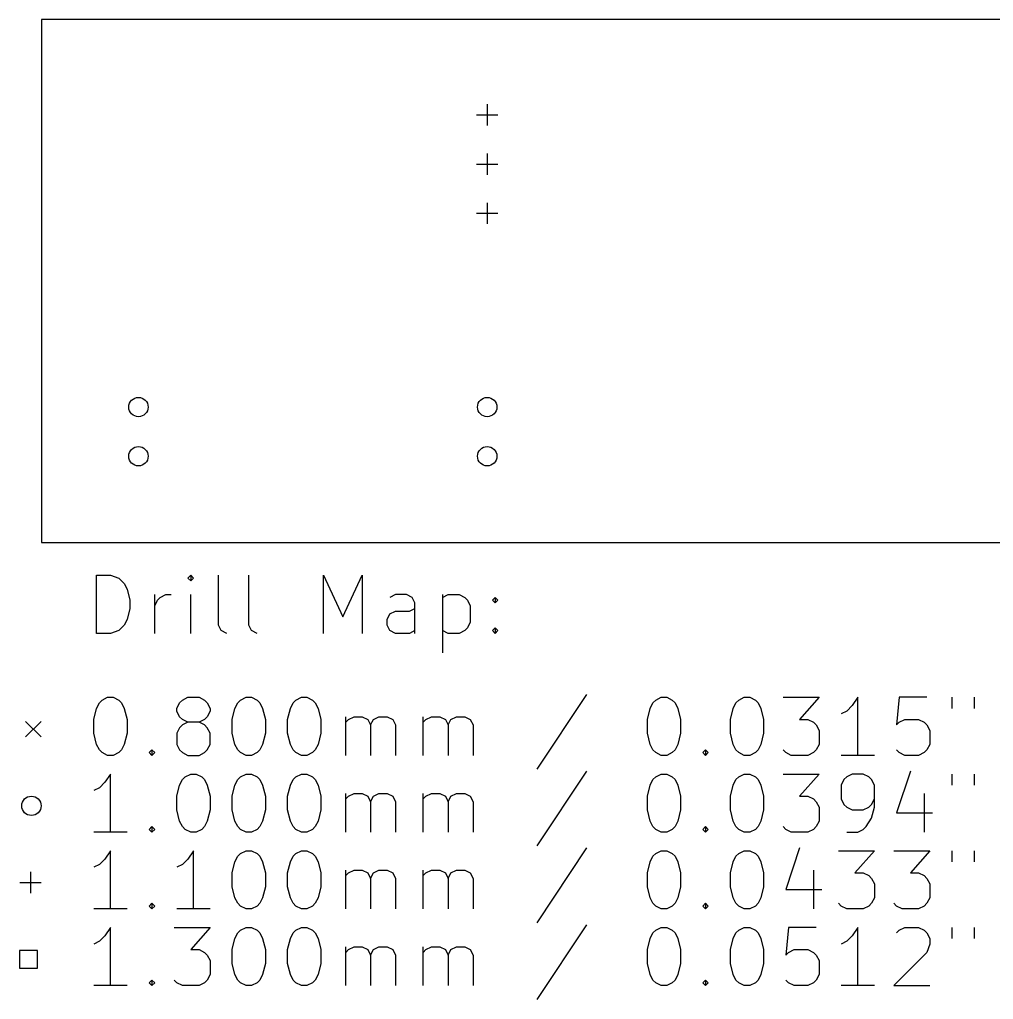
# Model space of a CAD drawing. Extents: x 3.7 to 7.64, y -6.14 to -4.13.
# Drawn here: x 3.695 to 5.674, y -6.125 to -4.134 of the extents above; entities that cross this region are included whole.
import ezdxf

# ---------------------------------------------------------------- set-up
doc = ezdxf.new("R2010")
doc.units = 0
doc.header["$MEASUREMENT"] = 0
doc.layers.add('BLACK', color=7, linetype='CONTINUOUS')

msp = doc.modelspace()

# ---------------------------------------------------------------- linework, layer by layer
at = {"layer": 'BLACK', "linetype": 'CONTINUOUS'}
for p, q in [((7.6378, -4.13386), (3.74016, -4.13386)), ((3.74016, -4.13386), (3.74016, -5.19685)), ((4.64567, -4.30591), (4.64567, -4.34921)), ((4.62402, -4.32756), (4.66732, -4.32756)), ((4.64567, -4.40591), (4.64567, -4.44921)), ((4.62402, -4.42756), (4.66732, -4.42756)), ((4.64567, -4.50591), (4.64567, -4.54921)), ((4.62402, -4.52756), (4.66732, -4.52756)), ((3.74016, -5.19685), (7.6378, -5.19685)), ((3.85194, -5.38119), (3.85194, -5.26308)), ((3.85194, -5.26308), (3.88006, -5.26308)), ((3.88006, -5.26308), (3.89693, -5.2687)), ((3.89693, -5.2687), (3.90818, -5.27995)), ((4.04317, -5.26308), (4.03754, -5.2687)), ((4.03754, -5.2687), (4.04317, -5.27433)), ((4.04879, -5.2687), (4.04317, -5.26308)), ((4.04317, -5.26308), (4.04317, -5.27433)), ((4.04317, -5.27433), (4.04879, -5.2687)), ((4.09941, -5.36431), (4.09941, -5.26308)), ((4.16128, -5.36431), (4.16128, -5.26308)), ((4.31313, -5.38119), (4.31313, -5.26308)), ((4.31313, -5.26308), (4.3525, -5.34744)), ((4.3525, -5.34744), (4.39187, -5.26308)), ((4.39187, -5.26308), (4.39187, -5.38119)), ((3.90818, -5.27995), (3.91381, -5.2912)), ((3.91381, -5.2912), (3.91943, -5.3137)), ((3.91943, -5.3137), (3.91943, -5.33057)), ((3.97005, -5.38119), (3.97005, -5.30245)), ((3.97005, -5.32494), (3.97567, -5.3137)), ((3.97567, -5.3137), (3.9813, -5.30807)), ((3.9813, -5.30807), (3.99255, -5.30245)), ((3.99255, -5.30245), (4.0038, -5.30245)), ((4.04317, -5.38119), (4.04317, -5.30245)), ((4.45936, -5.30245), (4.44812, -5.30807)), ((4.48186, -5.30245), (4.45936, -5.30245)), ((4.49311, -5.30807), (4.48186, -5.30245)), ((4.49873, -5.31932), (4.49311, -5.30807)), ((4.55498, -5.30245), (4.55498, -5.42056)), ((4.55498, -5.30807), (4.56623, -5.30245)), ((4.56623, -5.30245), (4.58872, -5.30245)), ((4.58872, -5.30245), (4.59997, -5.30807)), ((4.59997, -5.30807), (4.6056, -5.3137)), ((4.6056, -5.3137), (4.61122, -5.32494)), ((4.65621, -5.3137), (4.66184, -5.30807)), ((4.66184, -5.31932), (4.65621, -5.3137)), ((4.66184, -5.30807), (4.66746, -5.3137)), ((4.66184, -5.30807), (4.66184, -5.31932)), ((4.66746, -5.3137), (4.66184, -5.31932)), ((3.91943, -5.33057), (3.91381, -5.35307)), ((4.44812, -5.34182), (4.45936, -5.33619)), ((4.45936, -5.33619), (4.48749, -5.33619)), ((4.48749, -5.33619), (4.49873, -5.33057)), ((4.49873, -5.38119), (4.49873, -5.31932)), ((4.61122, -5.32494), (4.61122, -5.35869)), ((3.91381, -5.35307), (3.90818, -5.36431)), ((4.44249, -5.35307), (4.44812, -5.34182)), ((4.44249, -5.36431), (4.44249, -5.35307)), ((3.89693, -5.37556), (3.88006, -5.38119)), ((3.90818, -5.36431), (3.89693, -5.37556)), ((4.10503, -5.37556), (4.09941, -5.36431)), ((4.11628, -5.38119), (4.10503, -5.37556)), ((4.1669, -5.37556), (4.16128, -5.36431)), ((4.17815, -5.38119), (4.1669, -5.37556)), ((4.44812, -5.37556), (4.44249, -5.36431)), ((4.45936, -5.38119), (4.44812, -5.37556)), ((4.49873, -5.37556), (4.48749, -5.38119)), ((4.56623, -5.38119), (4.55498, -5.37556)), ((4.59997, -5.37556), (4.58872, -5.38119)), ((4.6056, -5.36994), (4.59997, -5.37556)), ((4.61122, -5.35869), (4.6056, -5.36994)), ((4.65621, -5.37556), (4.66184, -5.36994)), ((4.66184, -5.38119), (4.65621, -5.37556)), ((4.66184, -5.36994), (4.66746, -5.37556)), ((4.66184, -5.36994), (4.66184, -5.38119)), ((4.66746, -5.37556), (4.66184, -5.38119)), ((3.88006, -5.38119), (3.85194, -5.38119)), ((4.48749, -5.38119), (4.45936, -5.38119)), ((4.58872, -5.38119), (4.56623, -5.38119)), ((3.86319, -5.51673), (3.87444, -5.51111)), ((3.87444, -5.51111), (3.88569, -5.51111)), ((3.88569, -5.51111), (3.89693, -5.51673)), ((4.02629, -5.51673), (4.03754, -5.51111)), ((4.03754, -5.51111), (4.06004, -5.51111)), ((4.06004, -5.51111), (4.07129, -5.51673)), ((4.1444, -5.51673), (4.15565, -5.51111)), ((4.15565, -5.51111), (4.1669, -5.51111)), ((4.1669, -5.51111), (4.17815, -5.51673)), ((4.25689, -5.51673), (4.26814, -5.51111)), ((4.26814, -5.51111), (4.27939, -5.51111)), ((4.27939, -5.51111), (4.29064, -5.51673)), ((4.84744, -5.50548), (4.7462, -5.65734)), ((4.98805, -5.51673), (4.9993, -5.51111)), ((4.9993, -5.51111), (5.01055, -5.51111)), ((5.01055, -5.51111), (5.02179, -5.51673)), ((5.15678, -5.51673), (5.16803, -5.51111)), ((5.16803, -5.51111), (5.17927, -5.51111)), ((5.17927, -5.51111), (5.19052, -5.51673)), ((5.24677, -5.51111), (5.31988, -5.51111)), ((5.31988, -5.51111), (5.28051, -5.5561)), ((5.39862, -5.51111), (5.38737, -5.52798)), ((5.39862, -5.62922), (5.39862, -5.51111)), ((5.48299, -5.51111), (5.47736, -5.56735)), ((5.53923, -5.51111), (5.48299, -5.51111)), ((5.58985, -5.51111), (5.58985, -5.53361)), ((5.63484, -5.51111), (5.63484, -5.53361)), ((3.84632, -5.5561), (3.85194, -5.53361)), ((3.85194, -5.53361), (3.85756, -5.52236)), ((3.85756, -5.52236), (3.86319, -5.51673)), ((3.89693, -5.51673), (3.90256, -5.52236)), ((3.90256, -5.52236), (3.90818, -5.53361)), ((3.90818, -5.53361), (3.91381, -5.5561)), ((4.01504, -5.53361), (4.02067, -5.52236)), ((4.01504, -5.53923), (4.01504, -5.53361)), ((4.02067, -5.52236), (4.02629, -5.51673)), ((4.07129, -5.51673), (4.07691, -5.52236)), ((4.07691, -5.52236), (4.08254, -5.53361)), ((4.08254, -5.53361), (4.08254, -5.53923)), ((4.12753, -5.5561), (4.13316, -5.53361)), ((4.13316, -5.53361), (4.13878, -5.52236)), ((4.13878, -5.52236), (4.1444, -5.51673)), ((4.17815, -5.51673), (4.18377, -5.52236)), ((4.18377, -5.52236), (4.1894, -5.53361)), ((4.1894, -5.53361), (4.19502, -5.5561)), ((4.24002, -5.5561), (4.24564, -5.53361)), ((4.24564, -5.53361), (4.25127, -5.52236)), ((4.25127, -5.52236), (4.25689, -5.51673)), ((4.29064, -5.51673), (4.29626, -5.52236)), ((4.29626, -5.52236), (4.30188, -5.53361)), ((4.30188, -5.53361), (4.30751, -5.5561)), ((4.97118, -5.5561), (4.9768, -5.53361)), ((4.9768, -5.53361), (4.98242, -5.52236)), ((4.98242, -5.52236), (4.98805, -5.51673)), ((5.02179, -5.51673), (5.02742, -5.52236)), ((5.02742, -5.52236), (5.03304, -5.53361)), ((5.03304, -5.53361), (5.03867, -5.5561)), ((5.1399, -5.5561), (5.14553, -5.53361)), ((5.14553, -5.53361), (5.15115, -5.52236)), ((5.15115, -5.52236), (5.15678, -5.51673)), ((5.19052, -5.51673), (5.19615, -5.52236)), ((5.19615, -5.52236), (5.20177, -5.53361)), ((5.20177, -5.53361), (5.2074, -5.5561)), ((5.38737, -5.52798), (5.37612, -5.53923)), ((4.02067, -5.55048), (4.01504, -5.53923)), ((4.02629, -5.5561), (4.02067, -5.55048)), ((4.07691, -5.55048), (4.07129, -5.5561)), ((4.08254, -5.53923), (4.07691, -5.55048)), ((4.35813, -5.62922), (4.35813, -5.55048)), ((4.36375, -5.5561), (4.375, -5.55048)), ((4.375, -5.55048), (4.39187, -5.55048)), ((4.39187, -5.55048), (4.40312, -5.5561)), ((4.41437, -5.5561), (4.42562, -5.55048)), ((4.42562, -5.55048), (4.44249, -5.55048)), ((4.44249, -5.55048), (4.45374, -5.5561)), ((4.51561, -5.62922), (4.51561, -5.55048)), ((4.52123, -5.5561), (4.53248, -5.55048)), ((4.53248, -5.55048), (4.54935, -5.55048)), ((4.54935, -5.55048), (4.5606, -5.5561)), ((4.57185, -5.5561), (4.5831, -5.55048)), ((4.5831, -5.55048), (4.59997, -5.55048)), ((4.59997, -5.55048), (4.61122, -5.5561)), ((5.37612, -5.53923), (5.36488, -5.54485)), ((3.70768, -5.56004), (3.73917, -5.59154)), ((3.73917, -5.56004), (3.70768, -5.59154)), ((3.84632, -5.58422), (3.84632, -5.5561)), ((3.91381, -5.5561), (3.91381, -5.58422)), ((4.02067, -5.57298), (4.01504, -5.58422)), ((4.02629, -5.56735), (4.02067, -5.57298)), ((4.03754, -5.56173), (4.02629, -5.5561)), ((4.03754, -5.56173), (4.02629, -5.56735)), ((4.06004, -5.56173), (4.03754, -5.56173)), ((4.07129, -5.5561), (4.06004, -5.56173)), ((4.07129, -5.56735), (4.06004, -5.56173)), ((4.07691, -5.57298), (4.07129, -5.56735)), ((4.08254, -5.58422), (4.07691, -5.57298)), ((4.12753, -5.58422), (4.12753, -5.5561)), ((4.19502, -5.5561), (4.19502, -5.58422)), ((4.24002, -5.58422), (4.24002, -5.5561)), ((4.30751, -5.5561), (4.30751, -5.58422)), ((4.35813, -5.56173), (4.36375, -5.5561)), ((4.40312, -5.5561), (4.40875, -5.56735)), ((4.40875, -5.56735), (4.41437, -5.5561)), ((4.40875, -5.56735), (4.40875, -5.62922)), ((4.45374, -5.5561), (4.45936, -5.56735)), ((4.45936, -5.56735), (4.45936, -5.62922)), ((4.51561, -5.56173), (4.52123, -5.5561)), ((4.5606, -5.5561), (4.56623, -5.56735)), ((4.56623, -5.56735), (4.57185, -5.5561)), ((4.56623, -5.56735), (4.56623, -5.62922)), ((4.61122, -5.5561), (4.61684, -5.56735)), ((4.61684, -5.56735), (4.61684, -5.62922)), ((4.97118, -5.58422), (4.97118, -5.5561)), ((5.03867, -5.5561), (5.03867, -5.58422)), ((5.1399, -5.58422), (5.1399, -5.5561)), ((5.2074, -5.5561), (5.2074, -5.58422)), ((5.28051, -5.5561), (5.29738, -5.5561)), ((5.29738, -5.5561), (5.30863, -5.56173)), ((5.30863, -5.56173), (5.31426, -5.56735)), ((5.31426, -5.56735), (5.31988, -5.5786)), ((5.47736, -5.56735), (5.48299, -5.56173)), ((5.48299, -5.56173), (5.49424, -5.5561)), ((5.49424, -5.5561), (5.52236, -5.5561)), ((5.52236, -5.5561), (5.53361, -5.56173)), ((5.53361, -5.56173), (5.53923, -5.56735)), ((5.53923, -5.56735), (5.54485, -5.5786)), ((3.85194, -5.60672), (3.84632, -5.58422)), ((3.91381, -5.58422), (3.90818, -5.60672)), ((4.01504, -5.58422), (4.01504, -5.60672)), ((4.08254, -5.60672), (4.08254, -5.58422)), ((4.13316, -5.60672), (4.12753, -5.58422)), ((4.19502, -5.58422), (4.1894, -5.60672)), ((4.24564, -5.60672), (4.24002, -5.58422)), ((4.30751, -5.58422), (4.30188, -5.60672)), ((4.9768, -5.60672), (4.97118, -5.58422)), ((5.03867, -5.58422), (5.03304, -5.60672)), ((5.14553, -5.60672), (5.1399, -5.58422)), ((5.2074, -5.58422), (5.20177, -5.60672)), ((5.31988, -5.5786), (5.31988, -5.60672)), ((5.54485, -5.5786), (5.54485, -5.60672)), ((3.85756, -5.61797), (3.85194, -5.60672)), ((3.90818, -5.60672), (3.90256, -5.61797)), ((4.01504, -5.60672), (4.02067, -5.61797)), ((4.07691, -5.61797), (4.08254, -5.60672)), ((4.13878, -5.61797), (4.13316, -5.60672)), ((4.1894, -5.60672), (4.18377, -5.61797)), ((4.25127, -5.61797), (4.24564, -5.60672)), ((4.30188, -5.60672), (4.29626, -5.61797)), ((4.98242, -5.61797), (4.9768, -5.60672)), ((5.03304, -5.60672), (5.02742, -5.61797)), ((5.15115, -5.61797), (5.14553, -5.60672)), ((5.20177, -5.60672), (5.19615, -5.61797)), ((5.31988, -5.60672), (5.31426, -5.61797)), ((5.54485, -5.60672), (5.53923, -5.61797)), ((3.86319, -5.62359), (3.85756, -5.61797)), ((3.87444, -5.62922), (3.86319, -5.62359)), ((3.88569, -5.62922), (3.87444, -5.62922)), ((3.89693, -5.62359), (3.88569, -5.62922)), ((3.90256, -5.61797), (3.89693, -5.62359)), ((3.9588, -5.62359), (3.96443, -5.61797)), ((3.96443, -5.62922), (3.9588, -5.62359)), ((3.96443, -5.61797), (3.97005, -5.62359)), ((3.96443, -5.61797), (3.96443, -5.62922)), ((3.97005, -5.62359), (3.96443, -5.62922)), ((4.02067, -5.61797), (4.02629, -5.62359)), ((4.02629, -5.62359), (4.03754, -5.62922)), ((4.03754, -5.62922), (4.06004, -5.62922)), ((4.06004, -5.62922), (4.07129, -5.62359)), ((4.07129, -5.62359), (4.07691, -5.61797)), ((4.1444, -5.62359), (4.13878, -5.61797)), ((4.15565, -5.62922), (4.1444, -5.62359)), ((4.1669, -5.62922), (4.15565, -5.62922)), ((4.17815, -5.62359), (4.1669, -5.62922)), ((4.18377, -5.61797), (4.17815, -5.62359)), ((4.25689, -5.62359), (4.25127, -5.61797)), ((4.26814, -5.62922), (4.25689, -5.62359)), ((4.27939, -5.62922), (4.26814, -5.62922)), ((4.29064, -5.62359), (4.27939, -5.62922)), ((4.29626, -5.61797), (4.29064, -5.62359)), ((4.98805, -5.62359), (4.98242, -5.61797)), ((4.9993, -5.62922), (4.98805, -5.62359)), ((5.01055, -5.62922), (4.9993, -5.62922)), ((5.02179, -5.62359), (5.01055, -5.62922)), ((5.02742, -5.61797), (5.02179, -5.62359)), ((5.08366, -5.62359), (5.08929, -5.61797)), ((5.08929, -5.62922), (5.08366, -5.62359)), ((5.08929, -5.61797), (5.09491, -5.62359)), ((5.08929, -5.61797), (5.08929, -5.62922)), ((5.09491, -5.62359), (5.08929, -5.62922)), ((5.15678, -5.62359), (5.15115, -5.61797)), ((5.16803, -5.62922), (5.15678, -5.62359)), ((5.17927, -5.62922), (5.16803, -5.62922)), ((5.19052, -5.62359), (5.17927, -5.62922)), ((5.19615, -5.61797), (5.19052, -5.62359)), ((5.25239, -5.62359), (5.24677, -5.61797)), ((5.26364, -5.62922), (5.25239, -5.62359)), ((5.29738, -5.62922), (5.26364, -5.62922)), ((5.30863, -5.62359), (5.29738, -5.62922)), ((5.31426, -5.61797), (5.30863, -5.62359)), ((5.43237, -5.62922), (5.36488, -5.62922)), ((5.48299, -5.62359), (5.47736, -5.61797)), ((5.49424, -5.62922), (5.48299, -5.62359)), ((5.52236, -5.62922), (5.49424, -5.62922)), ((5.53361, -5.62359), (5.52236, -5.62922)), ((5.53923, -5.61797), (5.53361, -5.62359)), ((3.88006, -5.66701), (3.86881, -5.68389)), ((3.88006, -5.78512), (3.88006, -5.66701)), ((4.02629, -5.67826), (4.03192, -5.67264)), ((4.03192, -5.67264), (4.04317, -5.66701)), ((4.04317, -5.66701), (4.05441, -5.66701)), ((4.05441, -5.66701), (4.06566, -5.67264)), ((4.06566, -5.67264), (4.07129, -5.67826)), ((4.13878, -5.67826), (4.1444, -5.67264)), ((4.1444, -5.67264), (4.15565, -5.66701)), ((4.15565, -5.66701), (4.1669, -5.66701)), ((4.1669, -5.66701), (4.17815, -5.67264)), ((4.17815, -5.67264), (4.18377, -5.67826)), ((4.25127, -5.67826), (4.25689, -5.67264)), ((4.25689, -5.67264), (4.26814, -5.66701)), ((4.26814, -5.66701), (4.27939, -5.66701)), ((4.27939, -5.66701), (4.29064, -5.67264)), ((4.29064, -5.67264), (4.29626, -5.67826)), ((4.84744, -5.66139), (4.7462, -5.81325)), ((4.98242, -5.67826), (4.98805, -5.67264)), ((4.98805, -5.67264), (4.9993, -5.66701)), ((4.9993, -5.66701), (5.01055, -5.66701)), ((5.01055, -5.66701), (5.02179, -5.67264)), ((5.02179, -5.67264), (5.02742, -5.67826)), ((5.15115, -5.67826), (5.15678, -5.67264)), ((5.15678, -5.67264), (5.16803, -5.66701)), ((5.16803, -5.66701), (5.17927, -5.66701)), ((5.17927, -5.66701), (5.19052, -5.67264)), ((5.19052, -5.67264), (5.19615, -5.67826)), ((5.24677, -5.66701), (5.31988, -5.66701)), ((5.31988, -5.66701), (5.28051, -5.71201)), ((5.37612, -5.67264), (5.3705, -5.67826)), ((5.38737, -5.66701), (5.37612, -5.67264)), ((5.40987, -5.66701), (5.38737, -5.66701)), ((5.42112, -5.67264), (5.40987, -5.66701)), ((5.42674, -5.67826), (5.42112, -5.67264)), ((5.50548, -5.66139), (5.47736, -5.74575)), ((5.58985, -5.66701), (5.58985, -5.68951)), ((5.63484, -5.66701), (5.63484, -5.68951)), ((3.86881, -5.68389), (3.85756, -5.69513)), ((4.01504, -5.71201), (4.02067, -5.68951)), ((4.02067, -5.68951), (4.02629, -5.67826)), ((4.07129, -5.67826), (4.07691, -5.68951)), ((4.07691, -5.68951), (4.08254, -5.71201)), ((4.12753, -5.71201), (4.13316, -5.68951)), ((4.13316, -5.68951), (4.13878, -5.67826)), ((4.18377, -5.67826), (4.1894, -5.68951)), ((4.1894, -5.68951), (4.19502, -5.71201)), ((4.24002, -5.71201), (4.24564, -5.68951)), ((4.24564, -5.68951), (4.25127, -5.67826)), ((4.29626, -5.67826), (4.30188, -5.68951)), ((4.30188, -5.68951), (4.30751, -5.71201)), ((4.97118, -5.71201), (4.9768, -5.68951)), ((4.9768, -5.68951), (4.98242, -5.67826)), ((5.02742, -5.67826), (5.03304, -5.68951)), ((5.03304, -5.68951), (5.03867, -5.71201)), ((5.1399, -5.71201), (5.14553, -5.68951)), ((5.14553, -5.68951), (5.15115, -5.67826)), ((5.19615, -5.67826), (5.20177, -5.68951)), ((5.20177, -5.68951), (5.2074, -5.71201)), ((5.3705, -5.67826), (5.36488, -5.68951)), ((5.36488, -5.68951), (5.36488, -5.71763)), ((5.43237, -5.68951), (5.42674, -5.67826)), ((5.43237, -5.73451), (5.43237, -5.68951)), ((3.85756, -5.69513), (3.84632, -5.70076)), ((4.01504, -5.74013), (4.01504, -5.71201)), ((4.08254, -5.71201), (4.08254, -5.74013)), ((4.12753, -5.74013), (4.12753, -5.71201)), ((4.19502, -5.71201), (4.19502, -5.74013)), ((4.24002, -5.74013), (4.24002, -5.71201)), ((4.30751, -5.71201), (4.30751, -5.74013)), ((4.35813, -5.78512), (4.35813, -5.70638)), ((4.35813, -5.71763), (4.36375, -5.71201)), ((4.36375, -5.71201), (4.375, -5.70638)), ((4.375, -5.70638), (4.39187, -5.70638)), ((4.39187, -5.70638), (4.40312, -5.71201)), ((4.40312, -5.71201), (4.40875, -5.72326)), ((4.40875, -5.72326), (4.41437, -5.71201)), ((4.41437, -5.71201), (4.42562, -5.70638)), ((4.42562, -5.70638), (4.44249, -5.70638)), ((4.44249, -5.70638), (4.45374, -5.71201)), ((4.45374, -5.71201), (4.45936, -5.72326)), ((4.51561, -5.78512), (4.51561, -5.70638)), ((4.51561, -5.71763), (4.52123, -5.71201)), ((4.52123, -5.71201), (4.53248, -5.70638)), ((4.53248, -5.70638), (4.54935, -5.70638)), ((4.54935, -5.70638), (4.5606, -5.71201)), ((4.5606, -5.71201), (4.56623, -5.72326)), ((4.56623, -5.72326), (4.57185, -5.71201)), ((4.57185, -5.71201), (4.5831, -5.70638)), ((4.5831, -5.70638), (4.59997, -5.70638)), ((4.59997, -5.70638), (4.61122, -5.71201)), ((4.61122, -5.71201), (4.61684, -5.72326)), ((4.97118, -5.74013), (4.97118, -5.71201)), ((5.03867, -5.71201), (5.03867, -5.74013)), ((5.1399, -5.74013), (5.1399, -5.71201)), ((5.2074, -5.71201), (5.2074, -5.74013)), ((5.28051, -5.71201), (5.29738, -5.71201)), ((5.29738, -5.71201), (5.30863, -5.71763)), ((5.53361, -5.70638), (5.53361, -5.78512)), ((4.40875, -5.72326), (4.40875, -5.78512)), ((4.45936, -5.72326), (4.45936, -5.78512)), ((4.56623, -5.72326), (4.56623, -5.78512)), ((4.61684, -5.72326), (4.61684, -5.78512)), ((5.30863, -5.71763), (5.31426, -5.72326)), ((5.31426, -5.72326), (5.31988, -5.73451)), ((5.31988, -5.73451), (5.31988, -5.76263)), ((5.36488, -5.71763), (5.3705, -5.72888)), ((5.3705, -5.72888), (5.37612, -5.73451)), ((5.37612, -5.73451), (5.38737, -5.74013)), ((5.40987, -5.74013), (5.42112, -5.73451)), ((5.42112, -5.73451), (5.42674, -5.72888)), ((5.42674, -5.72888), (5.43237, -5.71763)), ((5.42674, -5.757), (5.43237, -5.73451)), ((4.02067, -5.76263), (4.01504, -5.74013)), ((4.08254, -5.74013), (4.07691, -5.76263)), ((4.13316, -5.76263), (4.12753, -5.74013)), ((4.19502, -5.74013), (4.1894, -5.76263)), ((4.24564, -5.76263), (4.24002, -5.74013)), ((4.30751, -5.74013), (4.30188, -5.76263)), ((4.9768, -5.76263), (4.97118, -5.74013)), ((5.03867, -5.74013), (5.03304, -5.76263)), ((5.14553, -5.76263), (5.1399, -5.74013)), ((5.2074, -5.74013), (5.20177, -5.76263)), ((5.38737, -5.74013), (5.40987, -5.74013)), ((5.47736, -5.74575), (5.55048, -5.74575)), ((3.9588, -5.7795), (3.96443, -5.77388)), ((3.96443, -5.77388), (3.97005, -5.7795)), ((3.96443, -5.77388), (3.96443, -5.78512)), ((4.02629, -5.77388), (4.02067, -5.76263)), ((4.03192, -5.7795), (4.02629, -5.77388)), ((4.07129, -5.77388), (4.06566, -5.7795)), ((4.07691, -5.76263), (4.07129, -5.77388)), ((4.13878, -5.77388), (4.13316, -5.76263)), ((4.1444, -5.7795), (4.13878, -5.77388)), ((4.18377, -5.77388), (4.17815, -5.7795)), ((4.1894, -5.76263), (4.18377, -5.77388)), ((4.25127, -5.77388), (4.24564, -5.76263)), ((4.25689, -5.7795), (4.25127, -5.77388)), ((4.29626, -5.77388), (4.29064, -5.7795)), ((4.30188, -5.76263), (4.29626, -5.77388)), ((4.98242, -5.77388), (4.9768, -5.76263)), ((4.98805, -5.7795), (4.98242, -5.77388)), ((5.02742, -5.77388), (5.02179, -5.7795)), ((5.03304, -5.76263), (5.02742, -5.77388)), ((5.08366, -5.7795), (5.08929, -5.77388)), ((5.08929, -5.77388), (5.09491, -5.7795)), ((5.08929, -5.77388), (5.08929, -5.78512)), ((5.15115, -5.77388), (5.14553, -5.76263)), ((5.15678, -5.7795), (5.15115, -5.77388)), ((5.19615, -5.77388), (5.19052, -5.7795)), ((5.20177, -5.76263), (5.19615, -5.77388)), ((5.25239, -5.7795), (5.24677, -5.77388)), ((5.31426, -5.77388), (5.30863, -5.7795)), ((5.31988, -5.76263), (5.31426, -5.77388)), ((5.40987, -5.7795), (5.41549, -5.77388)), ((5.41549, -5.77388), (5.42674, -5.757)), ((3.91381, -5.78512), (3.84632, -5.78512)), ((3.96443, -5.78512), (3.9588, -5.7795)), ((3.97005, -5.7795), (3.96443, -5.78512)), ((4.04317, -5.78512), (4.03192, -5.7795)), ((4.05441, -5.78512), (4.04317, -5.78512)), ((4.06566, -5.7795), (4.05441, -5.78512)), ((4.15565, -5.78512), (4.1444, -5.7795)), ((4.1669, -5.78512), (4.15565, -5.78512)), ((4.17815, -5.7795), (4.1669, -5.78512)), ((4.26814, -5.78512), (4.25689, -5.7795)), ((4.27939, -5.78512), (4.26814, -5.78512)), ((4.29064, -5.7795), (4.27939, -5.78512)), ((4.9993, -5.78512), (4.98805, -5.7795)), ((5.01055, -5.78512), (4.9993, -5.78512)), ((5.02179, -5.7795), (5.01055, -5.78512)), ((5.08929, -5.78512), (5.08366, -5.7795)), ((5.09491, -5.7795), (5.08929, -5.78512)), ((5.16803, -5.78512), (5.15678, -5.7795)), ((5.17927, -5.78512), (5.16803, -5.78512)), ((5.19052, -5.7795), (5.17927, -5.78512)), ((5.26364, -5.78512), (5.25239, -5.7795)), ((5.29738, -5.78512), (5.26364, -5.78512)), ((5.30863, -5.7795), (5.29738, -5.78512)), ((5.37612, -5.78512), (5.39862, -5.78512)), ((5.39862, -5.78512), (5.40987, -5.7795)), ((3.88006, -5.82292), (3.86881, -5.83979)), ((3.88006, -5.94103), (3.88006, -5.82292)), ((4.04879, -5.82292), (4.03754, -5.83979)), ((4.04879, -5.94103), (4.04879, -5.82292)), ((4.13316, -5.84542), (4.13878, -5.83417)), ((4.13878, -5.83417), (4.1444, -5.82854)), ((4.1444, -5.82854), (4.15565, -5.82292)), ((4.15565, -5.82292), (4.1669, -5.82292)), ((4.1669, -5.82292), (4.17815, -5.82854)), ((4.17815, -5.82854), (4.18377, -5.83417)), ((4.18377, -5.83417), (4.1894, -5.84542)), ((4.24564, -5.84542), (4.25127, -5.83417)), ((4.25127, -5.83417), (4.25689, -5.82854)), ((4.25689, -5.82854), (4.26814, -5.82292)), ((4.26814, -5.82292), (4.27939, -5.82292)), ((4.27939, -5.82292), (4.29064, -5.82854)), ((4.29064, -5.82854), (4.29626, -5.83417)), ((4.29626, -5.83417), (4.30188, -5.84542)), ((4.84744, -5.81729), (4.7462, -5.96915)), ((4.9768, -5.84542), (4.98242, -5.83417)), ((4.98242, -5.83417), (4.98805, -5.82854)), ((4.98805, -5.82854), (4.9993, -5.82292)), ((4.9993, -5.82292), (5.01055, -5.82292)), ((5.01055, -5.82292), (5.02179, -5.82854)), ((5.02179, -5.82854), (5.02742, -5.83417)), ((5.02742, -5.83417), (5.03304, -5.84542)), ((5.14553, -5.84542), (5.15115, -5.83417)), ((5.15115, -5.83417), (5.15678, -5.82854)), ((5.15678, -5.82854), (5.16803, -5.82292)), ((5.16803, -5.82292), (5.17927, -5.82292)), ((5.17927, -5.82292), (5.19052, -5.82854)), ((5.19052, -5.82854), (5.19615, -5.83417)), ((5.19615, -5.83417), (5.20177, -5.84542)), ((5.28051, -5.81729), (5.25239, -5.90166)), ((5.35925, -5.82292), (5.43237, -5.82292)), ((5.43237, -5.82292), (5.393, -5.86791)), ((5.47174, -5.82292), (5.54485, -5.82292)), ((5.54485, -5.82292), (5.50548, -5.86791)), ((5.58985, -5.82292), (5.58985, -5.84542)), ((5.63484, -5.82292), (5.63484, -5.84542)), ((3.85756, -5.85104), (3.84632, -5.85666)), ((3.86881, -5.83979), (3.85756, -5.85104)), ((4.02629, -5.85104), (4.01504, -5.85666)), ((4.03754, -5.83979), (4.02629, -5.85104)), ((4.12753, -5.86791), (4.13316, -5.84542)), ((4.1894, -5.84542), (4.19502, -5.86791)), ((4.24002, -5.86791), (4.24564, -5.84542)), ((4.30188, -5.84542), (4.30751, -5.86791)), ((4.97118, -5.86791), (4.9768, -5.84542)), ((5.03304, -5.84542), (5.03867, -5.86791)), ((5.1399, -5.86791), (5.14553, -5.84542)), ((5.20177, -5.84542), (5.2074, -5.86791)), ((3.71752, -5.86594), (3.71752, -5.90925)), ((4.12753, -5.89603), (4.12753, -5.86791)), ((4.19502, -5.86791), (4.19502, -5.89603)), ((4.24002, -5.89603), (4.24002, -5.86791)), ((4.30751, -5.86791), (4.30751, -5.89603)), ((4.35813, -5.94103), (4.35813, -5.86229)), ((4.35813, -5.87354), (4.36375, -5.86791)), ((4.36375, -5.86791), (4.375, -5.86229)), ((4.375, -5.86229), (4.39187, -5.86229)), ((4.39187, -5.86229), (4.40312, -5.86791)), ((4.40312, -5.86791), (4.40875, -5.87916)), ((4.40875, -5.87916), (4.41437, -5.86791)), ((4.41437, -5.86791), (4.42562, -5.86229)), ((4.42562, -5.86229), (4.44249, -5.86229)), ((4.44249, -5.86229), (4.45374, -5.86791)), ((4.45374, -5.86791), (4.45936, -5.87916)), ((4.51561, -5.94103), (4.51561, -5.86229)), ((4.51561, -5.87354), (4.52123, -5.86791)), ((4.52123, -5.86791), (4.53248, -5.86229)), ((4.53248, -5.86229), (4.54935, -5.86229)), ((4.54935, -5.86229), (4.5606, -5.86791)), ((4.5606, -5.86791), (4.56623, -5.87916)), ((4.56623, -5.87916), (4.57185, -5.86791)), ((4.57185, -5.86791), (4.5831, -5.86229)), ((4.5831, -5.86229), (4.59997, -5.86229)), ((4.59997, -5.86229), (4.61122, -5.86791)), ((4.61122, -5.86791), (4.61684, -5.87916)), ((4.97118, -5.89603), (4.97118, -5.86791)), ((5.03867, -5.86791), (5.03867, -5.89603)), ((5.1399, -5.89603), (5.1399, -5.86791)), ((5.2074, -5.86791), (5.2074, -5.89603)), ((5.30863, -5.86229), (5.30863, -5.94103)), ((5.393, -5.86791), (5.40987, -5.86791)), ((5.40987, -5.86791), (5.42112, -5.87354)), ((5.42112, -5.87354), (5.42674, -5.87916)), ((5.50548, -5.86791), (5.52236, -5.86791)), ((5.52236, -5.86791), (5.53361, -5.87354)), ((5.53361, -5.87354), (5.53923, -5.87916)), ((3.69587, -5.8876), (3.73917, -5.8876)), ((4.40875, -5.87916), (4.40875, -5.94103)), ((4.45936, -5.87916), (4.45936, -5.94103)), ((4.56623, -5.87916), (4.56623, -5.94103)), ((4.61684, -5.87916), (4.61684, -5.94103)), ((5.42674, -5.87916), (5.43237, -5.89041)), ((5.43237, -5.89041), (5.43237, -5.91853)), ((5.53923, -5.87916), (5.54485, -5.89041)), ((5.54485, -5.89041), (5.54485, -5.91853)), ((4.13316, -5.91853), (4.12753, -5.89603)), ((4.19502, -5.89603), (4.1894, -5.91853)), ((4.24564, -5.91853), (4.24002, -5.89603)), ((4.30751, -5.89603), (4.30188, -5.91853)), ((4.9768, -5.91853), (4.97118, -5.89603)), ((5.03867, -5.89603), (5.03304, -5.91853)), ((5.14553, -5.91853), (5.1399, -5.89603)), ((5.2074, -5.89603), (5.20177, -5.91853)), ((5.25239, -5.90166), (5.32551, -5.90166)), ((3.9588, -5.9354), (3.96443, -5.92978)), ((3.96443, -5.92978), (3.97005, -5.9354)), ((3.96443, -5.92978), (3.96443, -5.94103)), ((4.13878, -5.92978), (4.13316, -5.91853)), ((4.1444, -5.9354), (4.13878, -5.92978)), ((4.18377, -5.92978), (4.17815, -5.9354)), ((4.1894, -5.91853), (4.18377, -5.92978)), ((4.25127, -5.92978), (4.24564, -5.91853)), ((4.25689, -5.9354), (4.25127, -5.92978)), ((4.29626, -5.92978), (4.29064, -5.9354)), ((4.30188, -5.91853), (4.29626, -5.92978)), ((4.98242, -5.92978), (4.9768, -5.91853)), ((4.98805, -5.9354), (4.98242, -5.92978)), ((5.02742, -5.92978), (5.02179, -5.9354)), ((5.03304, -5.91853), (5.02742, -5.92978)), ((5.08366, -5.9354), (5.08929, -5.92978)), ((5.08929, -5.92978), (5.09491, -5.9354)), ((5.08929, -5.92978), (5.08929, -5.94103)), ((5.15115, -5.92978), (5.14553, -5.91853)), ((5.15678, -5.9354), (5.15115, -5.92978)), ((5.19615, -5.92978), (5.19052, -5.9354)), ((5.20177, -5.91853), (5.19615, -5.92978)), ((5.36488, -5.9354), (5.35925, -5.92978)), ((5.42674, -5.92978), (5.42112, -5.9354)), ((5.43237, -5.91853), (5.42674, -5.92978)), ((5.47736, -5.9354), (5.47174, -5.92978)), ((5.53923, -5.92978), (5.53361, -5.9354)), ((5.54485, -5.91853), (5.53923, -5.92978)), ((3.91381, -5.94103), (3.84632, -5.94103)), ((3.96443, -5.94103), (3.9588, -5.9354)), ((3.97005, -5.9354), (3.96443, -5.94103)), ((4.08254, -5.94103), (4.01504, -5.94103)), ((4.15565, -5.94103), (4.1444, -5.9354)), ((4.1669, -5.94103), (4.15565, -5.94103)), ((4.17815, -5.9354), (4.1669, -5.94103)), ((4.26814, -5.94103), (4.25689, -5.9354)), ((4.27939, -5.94103), (4.26814, -5.94103)), ((4.29064, -5.9354), (4.27939, -5.94103)), ((4.9993, -5.94103), (4.98805, -5.9354)), ((5.01055, -5.94103), (4.9993, -5.94103)), ((5.02179, -5.9354), (5.01055, -5.94103)), ((5.08929, -5.94103), (5.08366, -5.9354)), ((5.09491, -5.9354), (5.08929, -5.94103)), ((5.16803, -5.94103), (5.15678, -5.9354)), ((5.17927, -5.94103), (5.16803, -5.94103)), ((5.19052, -5.9354), (5.17927, -5.94103)), ((5.37612, -5.94103), (5.36488, -5.9354)), ((5.40987, -5.94103), (5.37612, -5.94103)), ((5.42112, -5.9354), (5.40987, -5.94103)), ((5.48861, -5.94103), (5.47736, -5.9354)), ((5.52236, -5.94103), (5.48861, -5.94103)), ((5.53361, -5.9354), (5.52236, -5.94103)), ((4.84744, -5.9732), (4.7462, -6.12506)), ((3.88006, -5.97882), (3.86881, -5.9957)), ((3.88006, -6.09693), (3.88006, -5.97882)), ((4.00942, -5.97882), (4.08254, -5.97882)), ((4.08254, -5.97882), (4.04317, -6.02382)), ((4.13316, -6.00132), (4.13878, -5.99007)), ((4.13878, -5.99007), (4.1444, -5.98445)), ((4.1444, -5.98445), (4.15565, -5.97882)), ((4.15565, -5.97882), (4.1669, -5.97882)), ((4.1669, -5.97882), (4.17815, -5.98445)), ((4.17815, -5.98445), (4.18377, -5.99007)), ((4.18377, -5.99007), (4.1894, -6.00132)), ((4.24564, -6.00132), (4.25127, -5.99007)), ((4.25127, -5.99007), (4.25689, -5.98445)), ((4.25689, -5.98445), (4.26814, -5.97882)), ((4.26814, -5.97882), (4.27939, -5.97882)), ((4.27939, -5.97882), (4.29064, -5.98445)), ((4.29064, -5.98445), (4.29626, -5.99007)), ((4.29626, -5.99007), (4.30188, -6.00132)), ((4.9768, -6.00132), (4.98242, -5.99007)), ((4.98242, -5.99007), (4.98805, -5.98445)), ((4.98805, -5.98445), (4.9993, -5.97882)), ((4.9993, -5.97882), (5.01055, -5.97882)), ((5.01055, -5.97882), (5.02179, -5.98445)), ((5.02179, -5.98445), (5.02742, -5.99007)), ((5.02742, -5.99007), (5.03304, -6.00132)), ((5.14553, -6.00132), (5.15115, -5.99007)), ((5.15115, -5.99007), (5.15678, -5.98445)), ((5.15678, -5.98445), (5.16803, -5.97882)), ((5.16803, -5.97882), (5.17927, -5.97882)), ((5.17927, -5.97882), (5.19052, -5.98445)), ((5.19052, -5.98445), (5.19615, -5.99007)), ((5.19615, -5.99007), (5.20177, -6.00132)), ((5.25801, -5.97882), (5.25239, -6.03507)), ((5.31426, -5.97882), (5.25801, -5.97882)), ((5.39862, -5.97882), (5.38737, -5.9957)), ((5.39862, -6.09693), (5.39862, -5.97882)), ((5.47736, -5.99007), (5.48299, -5.98445)), ((5.48299, -5.98445), (5.49424, -5.97882)), ((5.49424, -5.97882), (5.52236, -5.97882)), ((5.52236, -5.97882), (5.53361, -5.98445)), ((5.53361, -5.98445), (5.53923, -5.99007)), ((5.53923, -5.99007), (5.54485, -6.00132)), ((5.58985, -5.97882), (5.58985, -6.00132)), ((5.63484, -5.97882), (5.63484, -6.00132)), ((3.85756, -6.00695), (3.84632, -6.01257)), ((3.86881, -5.9957), (3.85756, -6.00695)), ((4.12753, -6.02382), (4.13316, -6.00132)), ((4.1894, -6.00132), (4.19502, -6.02382)), ((4.24002, -6.02382), (4.24564, -6.00132)), ((4.30188, -6.00132), (4.30751, -6.02382)), ((4.97118, -6.02382), (4.9768, -6.00132)), ((5.03304, -6.00132), (5.03867, -6.02382)), ((5.1399, -6.02382), (5.14553, -6.00132)), ((5.20177, -6.00132), (5.2074, -6.02382)), ((5.37612, -6.00695), (5.36488, -6.01257)), ((5.38737, -5.9957), (5.37612, -6.00695)), ((5.54485, -6.01257), (5.53923, -6.02944)), ((5.54485, -6.00132), (5.54485, -6.01257)), ((3.73168, -6.02541), (3.69549, -6.02541)), ((3.69549, -6.02541), (3.69549, -6.0616)), ((3.73168, -6.0616), (3.73168, -6.02541)), ((4.04317, -6.02382), (4.06004, -6.02382)), ((4.06004, -6.02382), (4.07129, -6.02944)), ((4.07129, -6.02944), (4.07691, -6.03507)), ((4.12753, -6.05194), (4.12753, -6.02382)), ((4.19502, -6.02382), (4.19502, -6.05194)), ((4.24002, -6.05194), (4.24002, -6.02382)), ((4.30751, -6.02382), (4.30751, -6.05194)), ((4.35813, -6.09693), (4.35813, -6.01819)), ((4.35813, -6.02944), (4.36375, -6.02382)), ((4.36375, -6.02382), (4.375, -6.01819)), ((4.375, -6.01819), (4.39187, -6.01819)), ((4.39187, -6.01819), (4.40312, -6.02382)), ((4.40312, -6.02382), (4.40875, -6.03507)), ((4.40875, -6.03507), (4.41437, -6.02382)), ((4.41437, -6.02382), (4.42562, -6.01819)), ((4.42562, -6.01819), (4.44249, -6.01819)), ((4.44249, -6.01819), (4.45374, -6.02382)), ((4.45374, -6.02382), (4.45936, -6.03507)), ((4.51561, -6.09693), (4.51561, -6.01819)), ((4.51561, -6.02944), (4.52123, -6.02382)), ((4.52123, -6.02382), (4.53248, -6.01819)), ((4.53248, -6.01819), (4.54935, -6.01819)), ((4.54935, -6.01819), (4.5606, -6.02382)), ((4.5606, -6.02382), (4.56623, -6.03507)), ((4.56623, -6.03507), (4.57185, -6.02382)), ((4.57185, -6.02382), (4.5831, -6.01819)), ((4.5831, -6.01819), (4.59997, -6.01819)), ((4.59997, -6.01819), (4.61122, -6.02382)), ((4.61122, -6.02382), (4.61684, -6.03507)), ((4.97118, -6.05194), (4.97118, -6.02382)), ((5.03867, -6.02382), (5.03867, -6.05194)), ((5.1399, -6.05194), (5.1399, -6.02382)), ((5.2074, -6.02382), (5.2074, -6.05194)), ((5.25239, -6.03507), (5.25801, -6.02944)), ((5.25801, -6.02944), (5.26926, -6.02382)), ((5.26926, -6.02382), (5.29738, -6.02382)), ((5.29738, -6.02382), (5.30863, -6.02944)), ((5.30863, -6.02944), (5.31426, -6.03507)), ((5.53923, -6.02944), (5.47174, -6.09693)), ((4.07691, -6.03507), (4.08254, -6.04632)), ((4.08254, -6.04632), (4.08254, -6.07444)), ((4.13316, -6.07444), (4.12753, -6.05194)), ((4.19502, -6.05194), (4.1894, -6.07444)), ((4.24564, -6.07444), (4.24002, -6.05194)), ((4.30751, -6.05194), (4.30188, -6.07444)), ((4.40875, -6.03507), (4.40875, -6.09693)), ((4.45936, -6.03507), (4.45936, -6.09693)), ((4.56623, -6.03507), (4.56623, -6.09693)), ((4.61684, -6.03507), (4.61684, -6.09693)), ((4.9768, -6.07444), (4.97118, -6.05194)), ((5.03867, -6.05194), (5.03304, -6.07444)), ((5.14553, -6.07444), (5.1399, -6.05194)), ((5.2074, -6.05194), (5.20177, -6.07444)), ((5.31426, -6.03507), (5.31988, -6.04632)), ((5.31988, -6.04632), (5.31988, -6.07444)), ((3.69549, -6.0616), (3.73168, -6.0616)), ((3.9588, -6.09131), (3.96443, -6.08569)), ((3.96443, -6.09693), (3.9588, -6.09131)), ((3.96443, -6.08569), (3.97005, -6.09131)), ((3.96443, -6.08569), (3.96443, -6.09693)), ((3.97005, -6.09131), (3.96443, -6.09693)), ((4.01504, -6.09131), (4.00942, -6.08569)), ((4.02629, -6.09693), (4.01504, -6.09131)), ((4.07129, -6.09131), (4.06004, -6.09693)), ((4.07691, -6.08569), (4.07129, -6.09131)), ((4.08254, -6.07444), (4.07691, -6.08569)), ((4.13878, -6.08569), (4.13316, -6.07444)), ((4.1444, -6.09131), (4.13878, -6.08569)), ((4.15565, -6.09693), (4.1444, -6.09131)), ((4.17815, -6.09131), (4.1669, -6.09693)), ((4.18377, -6.08569), (4.17815, -6.09131)), ((4.1894, -6.07444), (4.18377, -6.08569)), ((4.25127, -6.08569), (4.24564, -6.07444)), ((4.25689, -6.09131), (4.25127, -6.08569)), ((4.26814, -6.09693), (4.25689, -6.09131)), ((4.29064, -6.09131), (4.27939, -6.09693)), ((4.29626, -6.08569), (4.29064, -6.09131)), ((4.30188, -6.07444), (4.29626, -6.08569)), ((4.98242, -6.08569), (4.9768, -6.07444)), ((4.98805, -6.09131), (4.98242, -6.08569)), ((4.9993, -6.09693), (4.98805, -6.09131)), ((5.02179, -6.09131), (5.01055, -6.09693)), ((5.02742, -6.08569), (5.02179, -6.09131)), ((5.03304, -6.07444), (5.02742, -6.08569)), ((5.08366, -6.09131), (5.08929, -6.08569)), ((5.08929, -6.09693), (5.08366, -6.09131)), ((5.08929, -6.08569), (5.09491, -6.09131)), ((5.08929, -6.08569), (5.08929, -6.09693)), ((5.09491, -6.09131), (5.08929, -6.09693)), ((5.15115, -6.08569), (5.14553, -6.07444)), ((5.15678, -6.09131), (5.15115, -6.08569)), ((5.16803, -6.09693), (5.15678, -6.09131)), ((5.19052, -6.09131), (5.17927, -6.09693)), ((5.19615, -6.08569), (5.19052, -6.09131)), ((5.20177, -6.07444), (5.19615, -6.08569)), ((5.25801, -6.09131), (5.25239, -6.08569)), ((5.26926, -6.09693), (5.25801, -6.09131)), ((5.30863, -6.09131), (5.29738, -6.09693)), ((5.31426, -6.08569), (5.30863, -6.09131)), ((5.31988, -6.07444), (5.31426, -6.08569)), ((3.91381, -6.09693), (3.84632, -6.09693)), ((4.06004, -6.09693), (4.02629, -6.09693)), ((4.1669, -6.09693), (4.15565, -6.09693)), ((4.27939, -6.09693), (4.26814, -6.09693)), ((5.01055, -6.09693), (4.9993, -6.09693)), ((5.17927, -6.09693), (5.16803, -6.09693)), ((5.29738, -6.09693), (5.26926, -6.09693)), ((5.43237, -6.09693), (5.36488, -6.09693)), ((5.47174, -6.09693), (5.54485, -6.09693))]:
    msp.add_line(p, q, dxfattribs=at)
at = {"layer": 'BLACK'}
for centre in [(3.93701, -4.92126), (4.64567, -4.92126), (3.93701, -5.02126), (4.64567, -5.02126), (3.71949, -5.73169)]:
    msp.add_circle(centre, 0.01969, dxfattribs=at)

doc.saveas('drawing.dxf')
